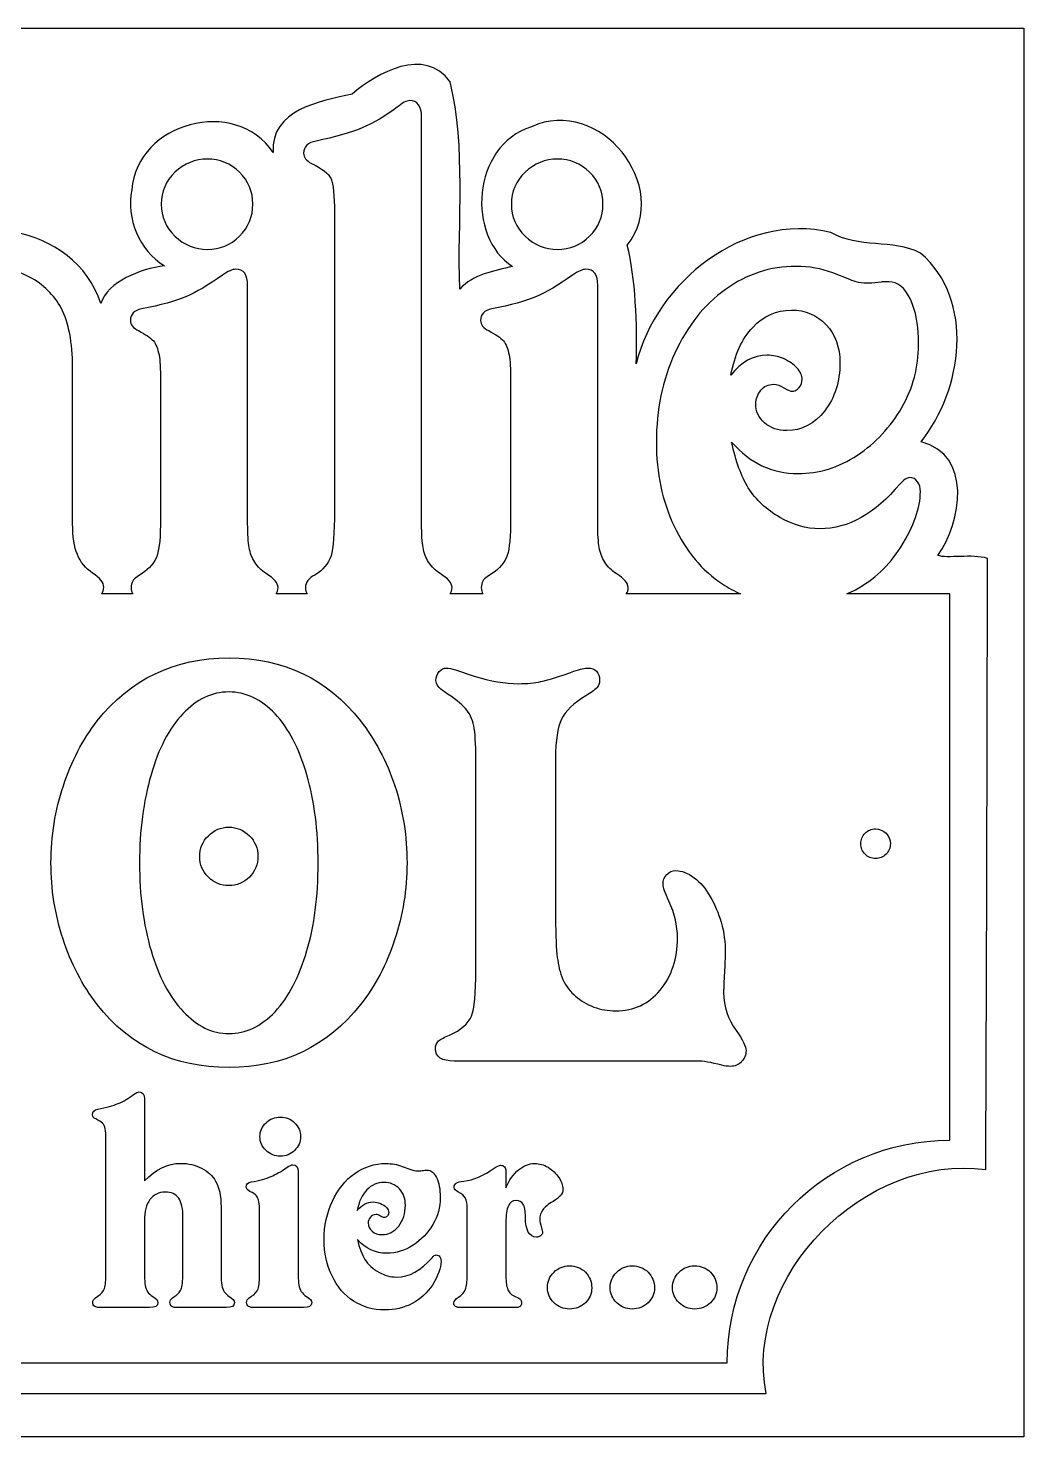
# Model space of a CAD drawing. Extents: x 0 to 282, y 0 to 178.
# Drawn here: x 155.7 to 281.8, y 0 to 178.5 of the extents above; entities that cross this region are included whole.
import ezdxf

# ---------------------------------------------------------------- set-up
doc = ezdxf.new("R2010")
doc.units = 0
doc.layers.add('Ebene_1', color=7, linetype='CONTINUOUS')

msp = doc.modelspace()

# ---------------------------------------------------------------- linework, layer by layer
at = {"layer": 'Ebene_1', "color": 1}
for points in [[(0.000014, 178.49312), (281.83122, 178.49312), (281.83123, 0.00002), (0.000014, 0.00001), (0, 178.49311)], [(178.353087, 161.910332)], [(222.717071, 161.910332)], [(252.371374, 142.772224)], [(264.92136, 75.155)]]:
    msp.add_lwpolyline(points, close=True, dxfattribs=at)
for points in [[(205.516463, 115.719046), (205.516463, 167.218437)], [(194.472557, 155.111843), (194.472557, 117.348761)], [(259.796616, 146.63703), (257.63482, 147.474949)], [(183.475741, 115.719046), (183.475741, 145.892324)], [(227.839725, 115.719046), (227.839725, 145.892324)], [(161.293748, 115.719046), (161.293748, 134.484318), (161.293748, 135.554774)], [(172.431351, 133.785729), (172.431351, 117.348761), (172.431351, 116.324425)], [(216.795335, 133.785729), (216.795335, 117.348761), (216.795335, 116.324425)], [(170.128775, 109.432726), (169.470967, 108.967161)], [(214.492762, 109.432726), (213.834954, 108.967161)], [(168.931126, 106.805372), (164.984275, 106.805372)], [(191.01894, 106.805372), (187.078882, 106.805372)], [(213.295112, 106.805372), (209.119604, 106.805372)], [(245.936022, 106.805372), (231.442868, 106.805372)], [(272.436736, 37.577672), (272.436736, 106.805372), (259.391738, 106.805372)], [(37.577631, 9.394329), (244.253875, 9.394329)], [(33.73672, 5.539781), (57.773806, 5.47205), (249.178503, 5.47205)]]:
    msp.add_lwpolyline(points, dxfattribs=at)
at = {"layer": 'Ebene_1', "color": 7}
for points in [[(209.80839, 97.19103), (212.16555, 96.40531)], [(212.39004, 59.17721), (212.39004, 85.81682)], [(222.49214, 86.00389), (222.49214, 65.76228)], [(243.81879, 57.49353), (243.81879, 56.85747)], [(240.37659, 47.61592), (209.65873, 47.61592)], [(170.406798, 42.815834), (170.406798, 32.436231)], [(165.517593, 20.786895), (165.517593, 21.371383), (165.517593, 37.656264)], [(203.070872, 34.270296), (204.02791, 33.907516)], [(189.880399, 33.585041), (189.880399, 20.524891)], [(216.198894, 33.66566), (216.198894, 31.549435)], [(180.101988, 29.110734), (180.101988, 28.647179), (180.101988, 21.069065), (180.101988, 20.625657)], [(211.288881, 20.484577), (211.288881, 28.868878)], [(170.406798, 27.41775), (170.406798, 20.927975), (170.406798, 20.484577)], [(175.275196, 21.189989), (175.275196, 27.78053)], [(184.991203, 20.786895), (184.991203, 21.230303), (184.991203, 28.344861)], [(216.198894, 27.13558), (216.198894, 20.74659), (216.198894, 20.363654)], [(164.206873, 17.602478), (164.498142, 17.804021)], [(171.051759, 16.37305), (164.997468, 16.37305)], [(173.964476, 17.602478), (174.255745, 17.804021)], [(180.767747, 16.37305), (174.692648, 16.37305)], [(183.680483, 17.602478), (183.971752, 17.804021)], [(190.546177, 16.37305), (184.471078, 16.37305)], [(217.25996, 16.37305), (210.539902, 16.37305)]]:
    msp.add_lwpolyline(points, dxfattribs=at)
for points in [[(184.77764, 73.54464)], [(158.5496, 72.7215)], [(169.77416, 72.7215)], [(240.3766, 47.61592)], [(170.406798, 42.815834)], [(190.171677, 38.0392)], [(216.198894, 33.66566)], [(197.349456, 28.667327)], [(197.391072, 24.999207)], [(227.079987, 18.872212)], [(235.027553, 18.872212)], [(242.933505, 18.872212)], [(190.546177, 16.37305)]]:
    msp.add_lwpolyline(points, close=True, dxfattribs=at)
at = {"layer": 'Ebene_1', "color": 1}
for points in [[(281.83122, 178.49312), (281.83123, 178.49312), (281.83123, 178.49311), (281.83123, 178.49311)], [(209.137159, 171.682929), (205.845203, 176.224559), (199.940886, 172.847633), (196.71406, 170.149207)], [(210.344261, 145.413767), (210.048965, 154.115504), (211.170593, 163.303991), (209.137159, 171.682929)], [(186.705146, 162.7213), (181.912903, 169.926744), (169.472246, 166.525994), (168.78514, 158.01378)], [(196.71406, 170.149207), (192.690896, 169.238501), (186.314425, 168.168152), (186.705146, 162.7213)], [(231.584242, 150.979565), (237.377043, 158.43981), (228.052873, 169.971854), (219.422895, 165.995844)], [(202.414808, 168.475313), (200.910942, 167.326732), (199.438261, 166.458158), (197.997051, 165.868351)], [(204.012484, 169.314201), (203.605185, 169.314201), (203.072745, 169.034075), (202.414808, 168.475313)], [(205.516463, 167.218437), (205.516463, 168.615346), (205.015059, 169.314201), (204.012484, 169.314201)], [(197.997051, 165.868351), (196.430527, 165.216459), (194.487953, 164.657191), (192.169497, 164.191544)], [(219.422895, 165.995844), (211.839448, 163.570991), (211.173303, 152.025324), (217.052021, 148.311413)], [(192.169497, 164.191544), (191.104258, 164.005291), (190.571824, 163.493674), (190.571824, 162.655526)], [(190.571824, 162.655526), (190.571824, 162.127797), (190.900837, 161.69254), (191.558779, 161.351073)], [(178.353087, 161.910332), (176.817884, 161.910332), (175.455032, 161.351548), (174.264477, 160.234012)], [(182.441694, 160.234012), (181.313796, 161.351548), (179.950939, 161.910332), (178.353087, 161.910332)], [(191.558779, 161.351073), (192.87466, 160.730224), (193.705075, 160.078546), (194.049715, 159.395609)], [(222.717071, 161.910332), (221.181875, 161.910332), (219.819019, 161.351548), (218.628461, 160.234012)], [(226.80568, 160.234012), (225.677782, 161.351548), (224.314925, 161.910332), (222.717071, 161.910332)], [(174.264477, 160.234012), (173.105248, 159.116476), (172.52553, 157.765956), (172.52553, 156.182784)], [(184.133549, 156.182784), (184.133549, 157.765956), (183.569595, 159.116476), (182.441694, 160.234012)], [(194.049715, 159.395609), (194.331689, 158.743712), (194.472557, 157.315864), (194.472557, 155.111843)], [(218.628461, 160.234012), (217.469234, 159.116476), (216.889516, 157.765956), (216.889516, 156.182784)], [(228.497535, 156.182784), (228.497535, 157.765956), (227.933579, 159.116476), (226.80568, 160.234012)], [(168.78514, 158.01378), (168.113586, 154.373954), (169.662274, 150.316074), (172.929943, 148.389777)], [(164.864439, 143.59457), (161.560604, 153.847196), (147.145057, 155.564461), (139.588867, 149.688407)], [(172.52553, 156.182784), (172.52553, 154.599614), (173.105248, 153.249575), (174.264477, 152.132042)], [(182.441694, 152.132042), (183.569595, 153.249575), (184.133549, 154.599614), (184.133549, 156.182784)], [(216.889516, 156.182784), (216.889516, 154.599614), (217.469234, 153.249575), (218.628461, 152.132042)], [(226.80568, 152.132042), (227.933579, 153.249575), (228.497535, 154.599614), (228.497535, 156.182784)], [(257.390859, 152.621504), (246.329757, 155.20002), (235.273706, 146.384352), (232.702833, 135.955826)], [(174.264477, 152.132042), (175.455032, 151.014506), (176.817884, 150.455235), (178.353087, 150.455235)], [(178.353087, 150.455235), (179.950939, 150.455235), (181.313796, 151.014506), (182.441694, 152.132042)], [(218.628461, 152.132042), (219.819019, 151.014506), (221.181875, 150.455235), (222.717071, 150.455235)], [(222.717071, 150.455235), (224.314925, 150.455235), (225.677782, 151.014506), (226.80568, 152.132042)], [(268.746218, 150), (265.173331, 151.809023), (260.880943, 150.511827), (257.390859, 152.621504)], [(232.702833, 135.955826), (232.900912, 140.888616), (232.599031, 146.921456), (231.584242, 150.979565)], [(268.812167, 126.072475), (274.059585, 132.688713), (275.679574, 144.025749), (268.746218, 150)], [(155.841946, 146.96278), (154.056111, 147.894063), (152.035223, 148.360442), (149.779423, 148.360442)], [(172.929943, 148.389777), (169.86151, 147.958665), (165.728431, 146.409171), (164.864439, 143.59457)], [(217.052021, 148.311413), (214.711132, 147.716217), (212.033863, 147.308481), (210.344261, 145.413767)], [(252.935504, 148.313837), (249.708456, 148.313837), (246.732041, 147.33584), (244.006288, 145.380154)], [(257.63482, 147.474949), (256.22494, 148.033716), (254.658668, 148.313837), (252.935504, 148.313837)], [(159.836859, 143.051853), (158.928277, 144.697113), (157.596458, 146.000465), (155.841946, 146.96278)], [(180.279907, 147.195804), (178.462736, 145.923058), (176.94325, 145.023352), (175.721364, 144.495633)], [(181.971762, 147.940998), (181.564465, 147.940998), (181.000509, 147.692488), (180.279907, 147.195804)], [(183.475741, 145.892324), (183.475741, 147.2582), (182.974337, 147.940998), (181.971762, 147.940998)], [(224.643891, 147.195804), (222.82672, 145.923058), (221.307244, 145.023352), (220.08535, 144.495633)], [(226.335746, 147.940998), (225.928449, 147.940998), (225.364493, 147.692488), (224.643891, 147.195804)], [(227.839725, 145.892324), (227.839733, 147.2582), (227.338323, 147.940998), (226.335746, 147.940998)], [(262.240453, 146.171468), (261.269207, 146.171468), (260.454553, 146.326607), (259.796616, 146.63703)], [(244.006288, 145.380154), (241.311863, 143.455509), (239.181144, 140.770517), (237.61462, 137.324789)], [(263.744437, 146.311283), (263.18048, 146.218158), (262.679086, 146.171468), (262.240453, 146.171468)], [(264.731392, 146.357888), (264.230097, 146.357888), (263.901079, 146.342303), (263.744437, 146.311283)], [(267.456797, 144.169399), (266.736198, 145.628398), (265.827962, 146.357888), (264.731392, 146.357888)], [(161.293748, 135.554774), (161.293748, 138.659031), (160.808107, 141.158255), (159.836859, 143.051853)], [(170.034596, 142.912038), (169.094678, 142.725783), (168.624796, 142.24481), (168.624796, 141.468743)], [(175.721364, 144.495633), (174.34282, 143.905826), (172.447045, 143.377682), (170.034596, 142.912038)], [(214.39858, 142.912038), (213.458662, 142.725783), (212.988783, 142.24481), (212.988783, 141.468743)], [(220.08535, 144.495633), (218.706812, 143.905826), (216.811031, 143.377682), (214.39858, 142.912038)], [(268.490854, 138.34864), (268.490854, 140.769963), (268.146077, 142.710397), (267.456797, 144.169399)], [(168.624796, 141.468743), (168.624796, 140.909981), (168.969571, 140.475208), (169.658844, 140.164775)], [(212.988783, 141.468743), (212.988783, 140.909981), (213.333557, 140.475208), (214.022827, 140.164775)], [(247.483695, 140.584219), (248.862236, 142.043226), (250.491543, 142.772224), (252.371374, 142.772224)], [(252.371374, 142.772224), (254.157224, 142.772224), (255.629417, 142.151675), (256.788649, 140.909969)], [(169.658844, 140.164775), (170.536097, 139.699138), (171.162606, 139.264363), (171.538575, 138.860809)], [(214.022827, 140.164775), (214.900081, 139.699138), (215.52659, 139.264363), (215.902559, 138.860809)], [(244.711188, 134.530923), (245.181144, 137.107456), (246.105144, 139.12522), (247.483695, 140.584219)], [(256.788649, 140.909969), (257.94788, 139.668265), (258.527596, 138.069234), (258.527596, 136.113546)], [(171.538575, 138.860809), (171.851879, 138.457253), (172.086822, 137.867829), (172.243474, 137.091764)], [(215.902559, 138.860809), (216.215863, 138.457253), (216.450806, 137.867829), (216.607458, 137.091764)], [(266.37616, 130.433089), (267.786039, 132.916492), (268.490854, 135.554804), (268.490854, 138.34864)], [(172.243474, 137.091764), (172.368796, 136.43987), (172.431351, 135.337859), (172.431351, 133.785729)], [(216.607458, 137.091764), (216.732782, 136.43987), (216.795335, 135.337859), (216.795335, 133.785729)], [(237.61462, 137.324789), (236.048094, 133.879061), (235.264955, 130.122208), (235.264955, 126.055626)], [(249.316329, 137.045159), (247.530508, 137.045159), (245.995738, 136.207223), (244.711188, 134.530923)], [(251.384418, 136.625715), (250.695163, 136.905099), (250.005609, 137.045159), (249.316329, 137.045159)], [(253.076288, 135.462049), (252.668974, 135.896648), (252.105017, 136.284244), (251.384418, 136.625715)], [(258.527596, 136.113546), (258.527596, 133.692226), (257.885318, 131.659385), (256.600787, 130.01413)], [(253.734101, 134.018754), (253.734101, 134.453358), (253.514896, 134.93433), (253.076288, 135.462049)], [(253.358329, 132.947326), (253.608976, 133.257757), (253.734101, 133.615205), (253.734101, 134.018754)], [(247.859932, 130.898654), (247.859932, 131.519498), (248.079107, 132.093849), (248.51774, 132.621579)], [(248.51774, 132.621579), (248.925022, 133.118255), (249.457461, 133.36677), (250.115423, 133.36677)], [(250.115423, 133.36677), (250.554031, 133.36677), (250.992887, 133.211147), (251.43152, 132.900721)], [(251.43152, 132.900721), (251.964134, 132.621337), (252.293152, 132.481764), (252.418476, 132.481764)], [(252.418476, 132.481764), (252.763103, 132.481764), (253.076363, 132.6369), (253.358329, 132.947326)], [(248.987684, 128.47714), (248.235716, 129.129037), (247.859932, 129.936331), (247.859932, 130.898654)], [(260.736469, 124.379791), (263.054933, 125.931923), (264.934962, 127.949677), (266.37616, 130.433089)], [(256.600787, 130.01413), (255.284888, 128.33783), (253.687098, 127.499406), (251.807268, 127.499406)], [(251.807268, 127.499406), (250.679379, 127.499406), (249.739601, 127.825248), (248.987684, 128.47714)], [(235.264955, 126.055626), (235.264955, 122.113217), (236.016577, 118.559156), (237.520439, 115.392812)], [(246.919579, 120.235839), (246.042326, 121.663799), (245.337503, 123.603264), (244.804882, 126.055626)], [(244.804882, 126.055626), (247.123338, 123.38596), (249.927363, 122.051489), (253.217072, 122.051487)], [(270.936359, 111.681246), (273.989422, 115.884285), (275.293935, 124.468643), (268.812167, 126.072475)], [(253.217072, 122.051487), (255.848845, 122.051487), (258.355369, 122.827661), (260.736469, 124.379791)], [(267.363115, 121.53932), (267.018487, 121.53932), (266.611148, 121.275245), (266.141196, 120.747521)], [(268.35007, 121.027151), (268.099423, 121.368624), (267.770405, 121.53932), (267.363115, 121.53932)], [(250.914492, 116.51036), (249.222647, 117.472683), (247.890828, 118.71475), (246.919579, 120.235839)], [(266.141196, 120.747521), (262.97681, 116.960322), (259.593071, 115.066577), (255.990052, 115.066577)], [(266.234879, 112.738761), (267.895405, 115.408426), (268.725817, 117.736944), (268.725817, 119.72367)], [(268.725817, 119.72367), (268.725817, 120.251397), (268.600717, 120.685685), (268.35007, 121.027151)], [(172.431351, 116.324425), (172.431351, 114.120403), (172.290482, 112.567573), (172.008506, 111.667333)], [(194.472557, 117.348761), (194.472557, 114.523885), (194.331689, 112.614578), (194.049715, 111.621212)], [(216.795335, 116.324425), (216.795335, 114.120403), (216.654466, 112.567573), (216.372493, 111.667333)], [(255.990052, 115.066577), (254.235545, 115.066577), (252.543675, 115.54804), (250.914492, 116.51036)], [(161.904466, 111.807147), (161.497169, 112.738428), (161.293748, 114.042753), (161.293748, 115.719046)], [(183.663617, 112.692156), (183.538294, 113.344053), (183.475741, 114.353177), (183.475741, 115.719046)], [(205.704339, 112.692156), (205.579016, 113.344053), (205.516463, 114.353177), (205.516463, 115.719046)], [(228.027601, 112.692156), (227.902285, 113.344053), (227.839725, 114.353177), (227.839725, 115.719046)], [(237.520439, 115.392812), (238.992977, 112.226472), (241.04538, 109.773941), (243.67714, 108.035548)], [(184.368517, 110.829416), (184.023877, 111.35714), (183.788934, 111.978176), (183.663617, 112.692156)], [(206.409239, 110.829416), (206.064599, 111.35714), (205.82966, 111.978176), (205.704339, 112.692156)], [(228.732501, 110.829416), (228.387863, 111.35714), (228.152925, 111.978176), (228.027601, 112.692156)], [(260.501506, 107.337446), (262.851313, 108.610193), (264.762362, 110.410569), (266.234879, 112.738761)], [(163.831289, 109.432726), (162.9227, 110.053575), (162.28043, 110.844824), (161.904466, 111.807147)], [(172.008506, 111.667333), (171.663873, 110.7671), (171.037364, 110.022532), (170.128775, 109.432726)], [(185.825406, 109.386121), (185.230116, 109.758627), (184.744478, 110.239604), (184.368517, 110.829416)], [(194.049715, 111.621212), (193.705075, 110.627849), (193.015526, 109.821035), (191.981621, 109.200186)], [(207.866126, 109.386121), (207.270848, 109.758627), (206.785205, 110.239604), (206.409239, 110.829416)], [(216.372493, 111.667333), (216.02786, 110.7671), (215.401351, 110.022532), (214.492762, 109.432726)], [(230.18939, 109.386121), (229.594105, 109.758627), (229.108465, 110.239604), (228.732501, 110.829416)], [(277.218524, 111.302485), (275.281805, 111.903279), (272.09988, 111.250325), (270.936359, 111.681246)], [(277.007593, 33.867464), (277.007593, 33.867464), (277.218524, 84.588024), (277.218524, 111.302485)], [(165.241086, 107.663196), (165.241086, 108.253003), (164.7712, 108.842916), (163.831289, 109.432726)], [(169.470967, 108.967161), (168.969682, 108.687778), (168.718978, 108.237448), (168.718978, 107.616591)], [(187.329385, 107.616591), (187.329385, 108.144315), (186.827981, 108.734224), (185.825406, 109.386121)], [(191.981621, 109.200186), (191.198355, 108.79663), (190.806789, 108.268488), (190.806789, 107.616591)], [(209.370105, 107.616591), (209.370105, 108.175355), (208.868703, 108.765266), (207.866126, 109.386121)], [(213.834954, 108.967161), (213.333662, 108.687778), (213.082962, 108.237448), (213.082962, 107.616591)], [(231.693369, 107.616591), (231.693369, 108.144315), (231.191967, 108.734224), (230.18939, 109.386121)], [(164.984275, 106.805372), (165.154135, 107.03395), (165.241086, 107.318911), (165.241086, 107.663196)], [(168.718978, 107.616591), (168.718978, 107.293707), (168.790384, 107.02367), (168.931126, 106.805372)], [(187.078882, 106.805372), (187.244803, 107.023446), (187.329385, 107.293304), (187.329385, 107.616591)], [(190.806789, 107.616591), (190.806789, 107.293722), (190.878206, 107.023665), (191.01894, 106.805372)], [(209.119604, 106.805372), (209.285525, 107.023446), (209.370105, 107.293304), (209.370105, 107.616591)], [(213.082962, 107.616591), (213.082962, 107.293707), (213.154371, 107.02367), (213.295112, 106.805372)], [(231.442868, 106.805372), (231.608787, 107.023446), (231.693369, 107.293304), (231.693369, 107.616591)], [(243.67714, 108.035548), (244.406334, 107.559556), (245.15985, 107.151034), (245.936022, 106.805372)], [(259.391738, 106.805372), (259.766416, 106.968676), (260.136844, 107.145059), (260.501506, 107.337446)], [(261.713923, 76.483564), (262.066282, 76.83592), (262.544181, 77.033871), (263.04249, 77.03387)], [(263.04249, 77.03387), (264.08016, 77.033867), (264.921357, 76.19267), (264.92136, 75.155)], [(261.71392, 73.82643), (261.361561, 74.178788), (261.163609, 74.65669), (261.16361, 75.155)], [(261.16361, 75.155), (261.163611, 75.653309), (261.361565, 76.131207), (261.713923, 76.483564)], [(264.92136, 75.155), (264.921361, 74.656691), (264.72341, 74.178792), (264.371054, 73.826433)], [(263.04249, 73.27612), (262.54418, 73.276119), (262.066278, 73.474071), (261.71392, 73.82643)], [(264.371054, 73.826433), (264.018697, 73.474075), (263.540799, 73.276121), (263.04249, 73.27612)], [(244.253875, 9.394329), (244.253754, 24.959423), (256.871643, 37.577525), (272.436736, 37.577672)], [(249.178503, 5.47205), (246.233899, 20.324579), (261.698829, 35.967341), (277.007593, 33.867464)], [(281.83123, 0.00002), (281.83123, 0.00001), (281.83123, 0.00001), (281.83122, 0.00001)]]:
    msp.add_open_spline(points, degree=3, dxfattribs=at)
at = {"layer": 'Ebene_1', "color": 7}
for points in [[(164.42379, 90.7182), (168.61429, 96.03116), (174.176677, 98.68764), (181.11095, 98.68764)], [(181.11095, 98.68764), (188.070177, 98.68764), (193.620097, 96.03116), (197.76071, 90.7182)], [(207.33899, 95.84408), (207.33899, 96.26812), (207.47618, 96.642273), (207.75056, 96.96654)], [(207.75056, 96.96654), (208.02494, 97.26586), (208.32426, 97.41552), (208.64852, 97.41552)], [(208.64852, 97.41552), (208.972787, 97.41552), (209.35941, 97.34069), (209.80839, 97.19103)], [(212.16555, 96.40531), (214.235857, 95.756783), (216.106617, 95.43252), (217.77783, 95.43252)], [(220.62138, 95.69442), (221.693947, 95.943853), (223.09078, 96.380363), (224.81188, 97.00395)], [(224.81188, 97.00395), (225.635013, 97.27833), (226.233657, 97.41552), (226.60781, 97.41552)], [(226.60781, 97.41552), (227.05679, 97.41552), (227.41847, 97.27833), (227.69285, 97.00395)], [(227.69285, 97.00395), (227.942283, 96.729577), (228.067, 96.342953), (228.067, 95.84408)], [(208.42403, 94.38489), (207.70067, 94.883763), (207.33899, 95.37016), (207.33899, 95.84408)], [(217.77783, 95.43252), (218.900283, 95.43252), (219.848133, 95.51982), (220.62138, 95.69442)], [(227.73026, 94.9087), (227.455887, 94.634327), (226.994433, 94.29759), (226.3459, 93.89849)], [(228.067, 95.84408), (228.067, 95.494873), (227.954753, 95.18308), (227.73026, 94.9087)], [(181.11095, 94.38489), (178.94087, 94.38489), (176.995283, 93.461983), (175.27419, 91.61617)], [(186.94772, 91.61617), (185.176733, 93.461983), (183.231143, 94.38489), (181.11095, 94.38489)], [(211.08051, 92.28964), (210.556697, 92.86334), (209.671203, 93.561757), (208.42403, 94.38489)], [(226.3459, 93.89849), (224.774467, 92.950643), (223.739313, 91.96538), (223.24044, 90.9427)], [(175.27419, 91.61617), (173.528143, 89.795297), (172.181197, 87.21365), (171.23335, 83.87123)], [(190.98856, 83.87123), (190.015767, 87.21365), (188.66882, 89.795297), (186.94772, 91.61617)], [(212.12814, 90.08215), (211.928587, 91.005057), (211.579377, 91.740887), (211.08051, 92.28964)], [(160.12104, 82.48687), (161.11878, 85.579857), (162.55303, 88.323633), (164.42379, 90.7182)], [(197.76071, 90.7182), (199.606523, 88.37352), (201.065713, 85.629743), (202.13828, 82.48687)], [(212.39004, 85.81682), (212.39004, 87.812293), (212.30274, 89.23407), (212.12814, 90.08215)], [(223.24044, 90.9427), (222.741573, 89.870127), (222.49214, 88.223857), (222.49214, 86.00389)], [(158.5496, 72.7215), (158.5496, 76.138753), (159.073413, 79.393877), (160.12104, 82.48687)], [(171.23335, 83.87123), (170.260557, 80.55375), (169.77416, 76.837173), (169.77416, 72.7215)], [(192.41034, 72.7215), (192.41034, 76.787287), (191.936413, 80.503863), (190.98856, 83.87123)], [(202.13828, 82.48687), (203.160967, 79.294103), (203.67231, 76.03898), (203.67231, 72.7215)], [(178.49189, 76.1637), (179.21525, 76.88706), (180.0758, 77.24874), (181.07354, 77.24874)], [(181.07354, 77.24874), (182.09622, 77.24874), (182.96924, 76.88706), (183.6926, 76.1637)], [(177.40685, 73.50722), (177.40685, 74.554847), (177.76853, 75.44034), (178.49189, 76.1637)], [(183.6926, 76.1637), (184.41596, 75.44034), (184.77764, 74.56732), (184.77764, 73.54464)], [(178.49189, 70.92558), (177.76853, 71.64894), (177.40685, 72.509487), (177.40685, 73.50722)], [(184.77764, 73.54464), (184.77764, 72.52196), (184.41596, 71.64894), (183.6926, 70.92558)], [(160.08362, 63.06839), (159.06094, 66.186323), (158.5496, 69.404027), (158.5496, 72.7215)], [(169.77416, 72.7215), (169.77416, 68.605833), (170.260557, 64.901733), (171.23335, 61.6092)], [(192.03619, 66.73508), (192.285623, 68.580893), (192.41034, 70.576367), (192.41034, 72.7215)], [(203.67231, 72.7215), (203.67231, 69.37908), (203.148497, 66.136433), (202.10087, 62.99356)], [(236.59766, 71.26231), (236.89698, 71.586577), (237.271133, 71.74871), (237.72012, 71.74871)], [(237.72012, 71.74871), (238.493367, 71.74871), (239.266613, 71.44939), (240.03986, 70.85075)], [(181.07354, 69.84054), (180.0758, 69.84054), (179.21525, 70.20222), (178.49189, 70.92558)], [(183.6926, 70.92558), (182.96924, 70.20222), (182.09622, 69.84054), (181.07354, 69.84054)], [(236.11126, 70.02761), (236.11126, 70.526483), (236.273393, 70.93805), (236.59766, 71.26231)], [(236.85957, 67.85753), (236.360697, 68.905157), (236.11126, 69.628517), (236.11126, 70.02761)], [(240.03986, 70.85075), (240.838047, 70.252103), (241.51152, 69.466383), (242.06028, 68.49359)], [(237.94461, 63.21805), (237.94461, 64.739603), (237.58293, 66.286097), (236.85957, 67.85753)], [(242.06028, 68.49359), (242.65892, 67.47091), (243.132843, 66.373397), (243.48205, 65.20105)], [(190.98856, 61.6092), (191.462487, 63.180633), (191.811697, 64.88926), (192.03619, 66.73508)], [(222.49214, 65.76228), (222.49214, 63.44254), (222.56697, 61.77133), (222.71663, 60.74865)], [(243.48205, 65.20105), (243.831263, 63.928937), (244.00587, 62.63188), (244.00587, 61.30988)], [(164.42379, 54.76222), (162.528083, 57.23162), (161.08136, 60.000343), (160.08362, 63.06839)], [(202.10087, 62.99356), (201.07819, 59.850687), (199.63147, 57.106907), (197.76071, 54.76222)], [(235.73711, 56.59556), (237.208777, 58.366547), (237.94461, 60.574043), (237.94461, 63.21805)], [(171.23335, 61.6092), (172.206143, 58.29172), (173.56556, 55.722543), (175.3116, 53.90167)], [(186.94772, 53.86426), (188.66882, 55.710073), (190.015767, 58.29172), (190.98856, 61.6092)], [(222.71663, 60.74865), (222.816403, 59.775857), (223.053367, 58.840477), (223.42752, 57.94251)], [(244.00587, 61.30988), (244.00587, 61.06044), (243.94351, 59.788323), (243.81879, 57.49353)], [(211.82881, 53.30303), (212.202963, 54.250877), (212.39004, 56.208937), (212.39004, 59.17721)], [(223.42752, 57.94251), (223.85156, 57.06949), (224.387843, 56.371073), (225.03637, 55.84726)], [(225.03637, 55.84726), (225.635017, 55.27356), (226.408263, 54.812107), (227.35611, 54.4629)], [(230.12484, 53.9765), (232.419633, 53.9765), (234.29039, 54.84952), (235.73711, 56.59556)], [(243.81879, 56.85747), (243.793857, 56.73275), (243.78139, 56.545673), (243.78139, 56.29624)], [(243.78139, 56.29624), (243.78139, 54.525253), (244.317673, 52.9164), (245.39024, 51.46968)], [(181.11095, 46.79279), (174.15173, 46.79279), (168.589343, 49.449267), (164.42379, 54.76222)], [(175.3116, 53.90167), (177.0327, 52.03091), (178.965817, 51.09553), (181.11095, 51.09553)], [(197.76071, 54.76222), (193.57021, 49.449267), (188.02029, 46.79279), (181.11095, 46.79279)], [(181.11095, 51.09553), (183.231143, 51.09553), (185.176733, 52.01844), (186.94772, 53.86426)], [(227.35611, 54.4629), (228.22913, 54.138633), (229.15204, 53.9765), (230.12484, 53.9765)], [(209.06009, 50.90846), (210.50681, 51.532047), (211.429717, 52.330237), (211.82881, 53.30303)], [(207.26416, 49.14994), (207.26416, 49.54904), (207.40135, 49.885777), (207.67573, 50.16015)], [(207.67573, 50.16015), (207.97505, 50.409583), (208.436503, 50.65902), (209.06009, 50.90846)], [(245.39024, 51.46968), (246.213373, 50.322287), (246.62494, 49.47421), (246.62494, 48.92545)], [(209.65873, 47.61592), (208.06235, 47.61592), (207.26416, 48.12726), (207.26416, 49.14994)], [(246.62494, 48.92545), (246.62494, 48.376697), (246.437863, 47.915243), (246.06371, 47.54109)], [(243.55689, 47.09211), (242.209943, 47.441317), (241.149847, 47.61592), (240.3766, 47.61592)], [(244.67935, 46.94245), (244.305197, 46.94245), (243.931043, 46.992337), (243.55689, 47.09211)], [(246.06371, 47.54109), (245.664617, 47.141997), (245.203163, 46.94245), (244.67935, 46.94245)], [(167.077975, 42.231346), (167.757609, 42.513513), (168.402567, 42.889734), (169.012848, 43.360008)], [(169.012848, 43.360008), (169.33186, 43.588423), (169.567652, 43.702631), (169.720222, 43.702631)], [(169.720222, 43.702631), (170.177939, 43.702631), (170.406798, 43.407032), (170.406798, 42.815834)], [(163.811566, 40.820532), (163.811566, 41.196747), (164.033489, 41.425165), (164.477334, 41.505787)], [(164.477334, 41.505787), (165.57307, 41.734202), (166.43995, 41.976055), (167.077975, 42.231346)], [(164.227671, 40.276358), (163.950268, 40.397282), (163.811566, 40.578673), (163.811566, 40.820532)], [(165.08068, 39.732184), (164.8865, 39.920291), (164.602164, 40.101683), (164.227671, 40.276358)], [(165.434362, 39.026773), (165.378875, 39.33581), (165.260981, 39.570947), (165.08068, 39.732184)], [(185.032808, 38.0392), (185.032808, 38.724458), (185.289408, 39.30894), (185.802606, 39.792646)], [(185.802606, 39.792646), (186.329669, 40.276358), (186.933018, 40.518214), (187.612651, 40.518214)], [(187.612651, 40.518214), (188.320022, 40.518214), (188.923371, 40.276358), (189.422697, 39.792646)], [(189.422697, 39.792646), (189.922017, 39.30894), (190.171677, 38.724458), (190.171677, 38.0392)], [(165.517593, 37.656264), (165.517593, 38.301207), (165.489849, 38.758044), (165.434362, 39.026773)], [(185.802606, 36.285755), (185.289408, 36.769461), (185.032808, 37.353943), (185.032808, 38.0392)], [(190.171677, 38.0392), (190.171677, 37.353943), (189.922017, 36.769461), (189.422697, 36.285755)], [(187.612651, 35.560186), (186.933018, 35.560186), (186.329669, 35.802042), (185.802606, 36.285755)], [(189.422697, 36.285755), (188.923371, 35.802042), (188.320022, 35.560186), (187.612651, 35.560186)], [(170.406798, 32.436231), (171.807674, 33.914232), (173.340317, 34.653232), (175.004725, 34.653232)], [(175.004725, 34.653232), (175.961762, 34.653232), (176.842514, 34.444968), (177.646981, 34.028439)], [(177.646981, 34.028439), (178.451448, 33.611917), (179.040928, 33.067746), (179.415421, 32.395927)], [(186.447557, 32.980405), (186.988486, 33.208827), (187.661183, 33.598482), (188.46565, 34.149372)], [(188.46565, 34.149372), (188.784663, 34.364355), (189.034323, 34.471847), (189.21463, 34.471847)], [(189.21463, 34.471847), (189.658476, 34.471847), (189.880399, 34.176245), (189.880399, 33.585041)], [(197.037389, 33.363342), (198.244087, 34.209837), (199.561745, 34.633085), (200.990365, 34.633085)], [(200.990365, 34.633085), (201.753217, 34.633085), (202.446719, 34.512155), (203.070872, 34.270296)], [(210.851978, 32.395927), (212.086412, 32.543726), (213.376331, 33.087897), (214.721733, 34.028439)], [(214.721733, 34.028439), (215.068482, 34.283731), (215.33895, 34.411376), (215.533136, 34.411376)], [(215.533136, 34.411376), (215.727315, 34.411376), (215.886821, 34.344195), (216.011654, 34.209834)], [(216.011654, 34.209834), (216.136481, 34.075472), (216.198894, 33.894081), (216.198894, 33.66566)], [(217.800892, 33.826897), (218.438917, 34.364355), (219.125487, 34.633085), (219.860601, 34.633085)], [(219.860601, 34.633085), (220.443146, 34.633085), (221.011818, 34.471847), (221.566619, 34.149372)], [(221.566619, 34.149372), (222.093682, 33.813459), (222.537528, 33.390212), (222.898155, 32.87963)], [(179.415421, 32.395927), (179.873132, 31.630053), (180.101988, 30.534989), (180.101988, 29.110734)], [(183.305974, 31.670358), (183.305974, 32.006271), (183.514025, 32.214535), (183.930127, 32.295151)], [(183.930127, 32.295151), (184.998126, 32.496696), (185.837269, 32.725114), (186.447557, 32.980405)], [(194.207893, 29.876608), (194.901392, 31.36804), (195.844558, 32.530285), (197.037389, 33.363342)], [(200.740693, 32.234689), (199.908489, 32.234689), (199.187243, 31.918933), (198.576955, 31.287421)], [(202.696373, 31.428502), (202.183181, 31.96596), (201.531288, 32.234689), (200.740693, 32.234689)], [(204.02791, 33.907516), (204.319185, 33.773155), (204.679809, 33.705974), (205.109783, 33.705974)], [(205.109783, 33.705974), (205.303962, 33.705974), (205.525882, 33.726131), (205.775542, 33.766445)], [(205.775542, 33.766445), (205.844894, 33.779883), (205.990532, 33.786602), (206.212455, 33.786602)], [(206.212455, 33.786602), (206.697903, 33.786602), (207.100133, 33.470846), (207.419146, 32.839334)], [(207.419146, 32.839334), (207.724293, 32.207822), (207.876866, 31.368049), (207.876866, 30.320015)], [(209.645278, 31.609896), (209.645278, 31.878625), (209.735435, 32.060017), (209.915748, 32.15407)], [(209.915748, 32.15407), (210.082191, 32.261562), (210.394267, 32.342181), (210.851978, 32.395927)], [(216.198894, 31.549435), (216.614997, 32.516853), (217.148996, 33.276007), (217.800892, 33.826897)], [(222.898155, 32.87963), (223.244905, 32.369047), (223.41828, 31.871903), (223.41828, 31.388197)], [(173.049045, 31.00526), (172.202969, 31.00526), (171.551075, 30.689505), (171.093364, 30.057993)], [(174.734264, 30.239387), (174.373642, 30.749969), (173.811903, 31.00526), (173.049045, 31.00526)], [(183.763685, 31.106036), (183.458545, 31.240398), (183.305974, 31.428505), (183.305974, 31.670358)], [(184.595896, 30.541705), (184.429454, 30.716381), (184.15205, 30.904491), (183.763685, 31.106036)], [(184.907972, 29.775832), (184.83862, 30.111739), (184.734594, 30.36703), (184.595896, 30.541705)], [(198.576955, 31.287421), (197.966674, 30.655916), (197.557507, 29.782551), (197.349456, 28.667327)], [(203.46616, 29.352581), (203.46616, 30.199076), (203.209565, 30.89105), (202.696373, 31.428502)], [(210.207017, 30.985103), (209.832524, 31.173211), (209.645278, 31.381475), (209.645278, 31.609896)], [(211.060026, 30.259544), (210.921327, 30.555143), (210.636991, 30.796996), (210.207017, 30.985103)], [(223.147809, 30.58201), (222.939758, 30.340157), (222.613813, 30.091585), (222.169973, 29.836294)], [(223.41828, 31.388197), (223.41828, 31.065722), (223.328123, 30.796993), (223.147809, 30.58201)], [(171.093364, 30.057993), (170.635653, 29.439919), (170.406798, 28.559838), (170.406798, 27.41775)], [(175.275196, 27.78053), (175.275196, 28.88231), (175.094885, 29.701929), (174.734264, 30.239387)], [(184.991203, 28.344861), (184.991203, 29.016675), (184.963459, 29.493665), (184.907972, 29.775832)], [(193.167635, 24.999198), (193.167635, 26.759366), (193.514387, 28.385169), (194.207893, 29.876608)], [(197.349456, 28.667327), (197.918129, 29.392892), (198.597763, 29.755675), (199.388358, 29.755675)], [(199.388358, 29.755675), (199.693498, 29.755675), (199.998639, 29.695213), (200.30378, 29.57429)], [(200.30378, 29.57429), (200.622792, 29.426484), (200.872455, 29.258528), (201.052769, 29.07042)], [(201.052769, 29.07042), (201.246948, 28.842005), (201.344038, 28.633741), (201.344038, 28.445628)], [(202.613152, 26.712339), (203.181824, 27.424466), (203.46616, 28.304547), (203.46616, 29.352581)], [(207.876866, 30.320015), (207.876866, 29.110744), (207.564787, 27.968653), (206.940627, 26.893743)], [(211.288881, 28.868878), (211.288881, 29.473514), (211.212596, 29.937069), (211.060026, 30.259544)], [(216.510971, 29.271972), (216.30292, 28.815129), (216.198894, 28.102999), (216.198894, 27.13558)], [(217.488816, 29.937069), (217.04497, 29.937069), (216.719022, 29.71537), (216.510971, 29.271972)], [(218.38344, 29.493671), (218.203126, 29.78927), (217.904918, 29.937069), (217.488816, 29.937069)], [(218.674709, 27.861149), (218.660837, 28.64046), (218.563747, 29.184634), (218.38344, 29.493671)], [(220.859244, 28.747945), (220.609584, 28.412039), (220.484754, 28.015667), (220.484754, 27.558831)], [(222.169973, 29.836294), (221.54582, 29.460079), (221.108911, 29.097296), (220.859244, 28.747945)], [(199.034666, 27.840992), (198.840487, 27.612577), (198.743397, 27.364005), (198.743397, 27.095275)], [(198.743397, 27.095275), (198.743397, 26.678747), (198.909839, 26.329402), (199.242723, 26.047241)], [(199.74205, 28.163467), (199.450774, 28.163467), (199.21498, 28.055975), (199.034666, 27.840992)], [(200.324587, 27.961924), (200.130408, 28.096286), (199.936229, 28.163467), (199.74205, 28.163467)], [(200.7615, 27.78053), (200.706013, 27.78053), (200.560376, 27.840995), (200.324587, 27.961924)], [(201.177596, 27.982072), (201.052769, 27.847711), (200.914071, 27.78053), (200.7615, 27.78053)], [(201.344038, 28.445628), (201.344038, 28.270958), (201.288557, 28.11644), (201.177596, 27.982072)], [(206.940627, 26.893743), (206.302609, 25.818832), (205.470405, 24.945467), (204.444015, 24.273648)], [(220.068649, 25.301516), (219.153227, 25.301516), (218.68858, 26.154727), (218.674709, 27.861149)], [(220.484754, 27.558831), (220.484754, 27.316978), (220.56104, 26.954195), (220.71361, 26.470483)], [(194.166278, 20.383811), (193.500516, 21.75432), (193.167635, 23.292782), (193.167635, 24.999198)], [(201.115192, 23.265918), (199.658835, 23.265918), (198.417461, 23.843681), (197.391072, 24.999207)], [(197.391072, 24.999198), (197.626866, 23.937726), (197.938943, 23.097953), (198.327301, 22.479879)], [(199.242723, 26.047241), (199.575608, 25.765074), (199.99171, 25.623991), (200.491029, 25.623991)], [(200.491029, 25.623991), (201.323234, 25.623991), (202.030608, 25.986773), (202.613152, 26.712339)], [(220.588783, 25.48291), (220.422341, 25.361981), (220.248963, 25.301516), (220.068649, 25.301516)], [(220.838446, 25.966623), (220.838446, 25.765077), (220.755225, 25.60384), (220.588783, 25.48291)], [(220.71361, 26.470483), (220.796834, 26.174884), (220.838446, 26.00693), (220.838446, 25.966623)], [(204.444015, 24.273648), (203.389888, 23.601828), (202.28028, 23.265918), (201.115192, 23.265918)], [(198.327301, 22.479879), (198.757275, 21.821497), (199.346755, 21.284042), (200.095741, 20.867514)], [(202.3427, 20.242721), (203.937756, 20.242721), (205.435725, 21.06234), (206.836608, 22.701578)], [(206.836608, 22.701578), (207.044659, 22.929999), (207.22497, 23.04421), (207.37754, 23.04421)], [(207.980885, 22.25818), (207.980885, 21.398253), (207.613328, 20.390526), (206.878214, 19.235001)], [(207.37754, 23.04421), (207.557854, 23.04421), (207.703488, 22.97031), (207.814443, 22.822511)], [(207.814443, 22.822511), (207.925405, 22.674711), (207.980885, 22.486601), (207.980885, 22.25818)], [(222.2948, 20.867514), (222.835736, 21.404972), (223.487632, 21.673701), (224.25049, 21.673701)], [(224.25049, 21.673701), (225.041085, 21.673701), (225.713783, 21.404972), (226.268584, 20.867514)], [(230.242367, 20.867514), (230.783302, 21.404972), (231.435199, 21.673701), (232.198057, 21.673701)], [(232.198057, 21.673701), (232.988652, 21.673701), (233.66135, 21.404972), (234.216151, 20.867514)], [(238.148328, 20.867514), (238.689257, 21.404972), (239.341151, 21.673701), (240.104009, 21.673701)], [(240.104009, 21.673701), (240.894604, 21.673701), (241.567302, 21.404972), (242.122102, 20.867514)], [(165.330352, 18.81175), (165.455179, 19.201403), (165.517593, 19.859784), (165.517593, 20.786895)], [(170.406798, 20.484577), (170.406798, 19.893379), (170.434542, 19.463416), (170.490029, 19.194687)], [(175.087946, 18.852064), (175.212779, 19.255155), (175.275196, 20.034463), (175.275196, 21.189989)], [(180.101988, 20.625657), (180.101988, 20.06133), (180.136664, 19.591058), (180.206016, 19.214844)], [(184.803953, 18.771445), (184.928786, 19.161098), (184.991203, 19.832914), (184.991203, 20.786895)], [(189.880399, 20.524891), (189.880399, 19.933687), (189.908142, 19.497005), (189.963629, 19.214844)], [(196.891755, 17.199385), (195.726667, 17.95182), (194.818174, 19.013295), (194.166278, 20.383811)], [(200.095741, 20.867514), (200.816984, 20.450985), (201.56597, 20.242721), (202.3427, 20.242721)], [(211.080834, 18.690827), (211.219532, 19.053609), (211.288881, 19.651526), (211.288881, 20.484577)], [(216.198894, 20.363654), (216.198894, 19.570904), (216.282116, 18.993138), (216.448558, 18.630356)], [(221.462599, 18.912526), (221.462599, 19.678399), (221.74, 20.330062), (222.2948, 20.867514)], [(226.268584, 20.867514), (226.809519, 20.330062), (227.079987, 19.664961), (227.079987, 18.872212)], [(229.410166, 18.912526), (229.410166, 19.678399), (229.687567, 20.330062), (230.242367, 20.867514)], [(234.216151, 20.867514), (234.757086, 20.330062), (235.027553, 19.664961), (235.027553, 18.872212)], [(237.316118, 18.912526), (237.316118, 19.678399), (237.593521, 20.330062), (238.148328, 20.867514)], [(242.122102, 20.867514), (242.663038, 20.330062), (242.933505, 19.664961), (242.933505, 18.872212)], [(164.498142, 17.804021), (164.900379, 18.07275), (165.177782, 18.40866), (165.330352, 18.81175)], [(170.490029, 19.194687), (170.545516, 18.88565), (170.649541, 18.616924), (170.802105, 18.388509)], [(170.802105, 18.388509), (170.954675, 18.160087), (171.169659, 17.958542), (171.447056, 17.783873)], [(174.255745, 17.804021), (174.685719, 18.086188), (174.963119, 18.435536), (175.087946, 18.852064)], [(180.206016, 19.214844), (180.275363, 18.865499), (180.379388, 18.590054), (180.518093, 18.388509)], [(180.518093, 18.388509), (180.670663, 18.173525), (180.878714, 17.97198), (181.142246, 17.783873)], [(183.971752, 17.804021), (184.373982, 18.059312), (184.651383, 18.381787), (184.803953, 18.771445)], [(189.963629, 19.214844), (190.019116, 18.905807), (190.123142, 18.637078), (190.275706, 18.408656)], [(190.275706, 18.408656), (190.442148, 18.153365), (190.657135, 17.945104), (190.920666, 17.783873)], [(206.878214, 19.235001), (206.226323, 18.227268), (205.380248, 17.447957), (204.339986, 16.897067)], [(210.207017, 17.703254), (210.636991, 17.958545), (210.928263, 18.287736), (211.080834, 18.690827)], [(216.448558, 18.630356), (216.615, 18.240703), (216.954817, 17.938385), (217.468008, 17.723402)], [(222.2948, 16.997843), (221.74, 17.521863), (221.462599, 18.160091), (221.462599, 18.912526)], [(227.079987, 18.872212), (227.079987, 18.119777), (226.809519, 17.488268), (226.268584, 16.977686)], [(230.242367, 16.997843), (229.687567, 17.521863), (229.410166, 18.160091), (229.410166, 18.912526)], [(235.027553, 18.872212), (235.027553, 18.119777), (234.757086, 17.488268), (234.216151, 16.977686)], [(238.148328, 16.997843), (237.593521, 17.521863), (237.316118, 18.160091), (237.316118, 18.912526)], [(242.933505, 18.872212), (242.933505, 18.119777), (242.663038, 17.488268), (242.122102, 16.977686)], [(163.853181, 17.018), (163.853181, 17.259853), (163.971078, 17.454679), (164.206873, 17.602478)], [(164.102844, 16.51413), (163.936402, 16.621622), (163.853181, 16.789578), (163.853181, 17.018)], [(164.997468, 16.37305), (164.539757, 16.37305), (164.241549, 16.420077), (164.102844, 16.51413)], [(172.112825, 17.018), (172.112825, 16.588033), (171.759136, 16.37305), (171.051759, 16.37305)], [(171.447056, 17.783873), (171.890902, 17.501706), (172.112825, 17.246415), (172.112825, 17.018)], [(173.631592, 17.018), (173.631592, 17.273291), (173.742553, 17.468117), (173.964476, 17.602478)], [(173.860448, 16.51413), (173.707877, 16.621622), (173.631592, 16.789578), (173.631592, 17.018)], [(174.692648, 16.37305), (174.276546, 16.37305), (173.999146, 16.420077), (173.860448, 16.51413)], [(181.808005, 17.018), (181.808005, 16.588033), (181.461252, 16.37305), (180.767747, 16.37305)], [(181.142246, 17.783873), (181.586085, 17.501706), (181.808005, 17.246415), (181.808005, 17.018)], [(183.347599, 17.018), (183.347599, 17.286723), (183.45856, 17.481549), (183.680483, 17.602478)], [(183.597262, 16.51413), (183.43082, 16.621622), (183.347599, 16.789578), (183.347599, 17.018)], [(184.471078, 16.37305), (184.027233, 16.37305), (183.735961, 16.420077), (183.597262, 16.51413)], [(191.586425, 17.018), (191.586425, 16.588033), (191.239676, 16.37305), (190.546177, 16.37305)], [(190.920666, 17.783873), (191.364506, 17.501706), (191.586425, 17.246415), (191.586425, 17.018)], [(200.844731, 16.070732), (199.388367, 16.070732), (198.070709, 16.44695), (196.891755, 17.199385)], [(204.339986, 16.897067), (203.271994, 16.346177), (202.106909, 16.070732), (200.844731, 16.070732)], [(209.603672, 16.977686), (209.603672, 17.192669), (209.804787, 17.434525), (210.207017, 17.703254)], [(209.81172, 16.51413), (209.673021, 16.608184), (209.603672, 16.762702), (209.603672, 16.977686)], [(210.539902, 16.37305), (210.193146, 16.37305), (209.950418, 16.420077), (209.81172, 16.51413)], [(217.988142, 16.51413), (217.849437, 16.420077), (217.60671, 16.37305), (217.25996, 16.37305)], [(217.468008, 17.723402), (217.759284, 17.602478), (217.953466, 17.49499), (218.050556, 17.400936)], [(218.175382, 16.977686), (218.175382, 16.749271), (218.112969, 16.594752), (217.988142, 16.51413)], [(218.050556, 17.400936), (218.133773, 17.306876), (218.175382, 17.165793), (218.175382, 16.977686)], [(224.25049, 16.191655), (223.487632, 16.191655), (222.835736, 16.460384), (222.2948, 16.997843)], [(226.268584, 16.977686), (225.713783, 16.453665), (225.041085, 16.191655), (224.25049, 16.191655)], [(232.198057, 16.191655), (231.435199, 16.191655), (230.783302, 16.460384), (230.242367, 16.997843)], [(234.216151, 16.977686), (233.66135, 16.453665), (232.988652, 16.191655), (232.198057, 16.191655)], [(240.104009, 16.191655), (239.341151, 16.191655), (238.689257, 16.460384), (238.148328, 16.997843)], [(242.122102, 16.977686), (241.567302, 16.453665), (240.894604, 16.191655), (240.104009, 16.191655)]]:
    msp.add_open_spline(points, degree=3, dxfattribs=at)

doc.saveas('drawing.dxf')
